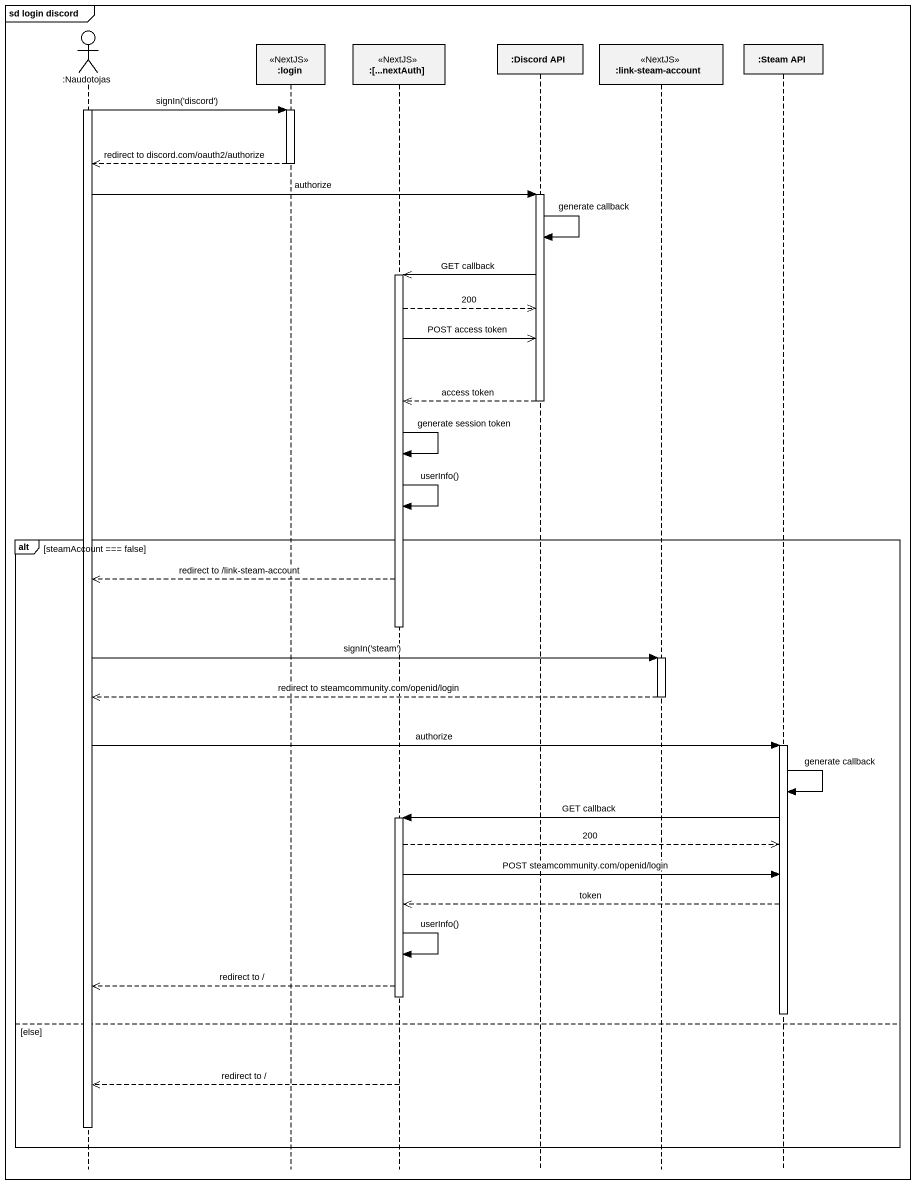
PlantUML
@startuml
mainframe sd login discord
hide footbox
actor ":Naudotojas" as Naudotojas
participant ":login" as login <<NextJS>>
participant ":[...nextAuth]" as nextAuth <<NextJS>>
participant ":Discord API" as Discord_API
participant ":link-steam-account" as link_steam_account <<NextJS>>
participant ":Steam API" as Steam_API

activate Naudotojas
Naudotojas -> login : signIn('discord')
activate login
login -->> Naudotojas : redirect to discord.com/oauth2/authorize
deactivate login
Naudotojas -> Discord_API : authorize
activate Discord_API
Discord_API -> Discord_API : generate callback
Discord_API ->> nextAuth : GET callback
activate nextAuth
nextAuth -->> Discord_API : 200
nextAuth ->> Discord_API : POST access token
Discord_API -->> nextAuth : access token
deactivate Discord_API
nextAuth -> nextAuth : generate session token
nextAuth -> nextAuth : userInfo()
alt steamAccount === false
  nextAuth -->> Naudotojas : redirect to /link-steam-account
  deactivate nextAuth
  Naudotojas -> link_steam_account : signIn('steam')
  activate link_steam_account
  link_steam_account -->> Naudotojas : redirect to steamcommunity.com/openid/login
  deactivate link_steam_account
  Naudotojas -> Steam_API : authorize
  activate Steam_API
  Steam_API -> Steam_API : generate callback
  Steam_API -> nextAuth : GET callback
  activate nextAuth
  nextAuth -->> Steam_API : 200
  nextAuth -> Steam_API : POST steamcommunity.com/openid/login
  Steam_API -->> nextAuth : token
  nextAuth -> nextAuth : userInfo()
  nextAuth -->> Naudotojas : redirect to /
  deactivate nextAuth
  deactivate Steam_API
else else
  nextAuth -->> Naudotojas : redirect to /
  deactivate Naudotojas
end
@enduml
